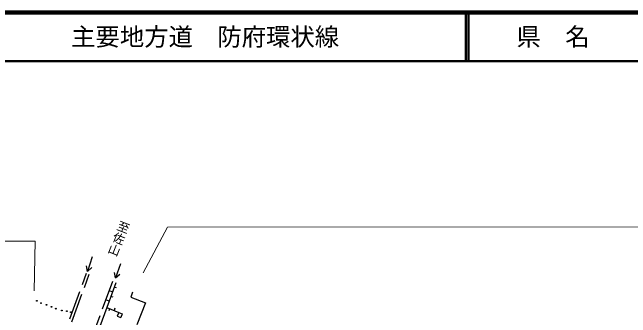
# Model space of a CAD drawing. Units: millimetres, scale not verified. Extents: x 40000 to 680000, y 20000 to 380000.
# Drawn here: x 204679 to 331550, y 317410 to 380000 of the extents above; entities that cross this region are included whole.
import ezdxf
from ezdxf.enums import TextEntityAlignment as Align

# ---------------------------------------------------------------- set-up
doc = ezdxf.new("R2010")
doc.units = ezdxf.units.MM
doc.header["$LTSCALE"] = 1000
doc.linetypes.add('DASHED', pattern=[7.5, 6, -1.5])
for name, color, linetype, lineweight in [('M-BGD', 7, 'Continuous', 25), ('M-BGD-EXST', 7, 'Continuous', 25), ('M-STR-HTXT', 7, 'Continuous', 13), ('M-TTL', 2, 'Continuous', 140), ('M-TTL-LINE', 7, 'Continuous', 50)]:
    doc.layers.add(name, color=color, linetype=linetype, lineweight=lineweight)
doc.layers.add('M-BMK-HTXT', color=7, linetype='Continuous')
doc.layers.add('M-TTL-TXT', color=7, linetype='Continuous')
doc.styles.add('@ＭＳ ゴシック', font='')
doc.styles.add('ＭＳ ゴシック', font='')
doc.styles.get('@ＭＳ ゴシック').set_extended_font_data('@MS Gothic')
doc.styles.get('ＭＳ ゴシック').set_extended_font_data('MS Gothic')

msp = doc.modelspace()

# ---------------------------------------------------------------- linework, layer by layer
at = {"layer": 'M-BGD', "linetype": 'DASHED'}
for p, q in [((216484, 317159), (219891, 326518)), ((216891, 316566), (220449, 326338)), ((225235, 324790), (220989, 313498)), ((224091, 319474), (221752, 313255))]:
    msp.add_line(p, q, dxfattribs=at)
at = {"layer": 'M-BGD'}
for p, q in [((225913, 324570), (224564, 320797)), ((226056, 323485), (225585, 323653)), ((225239, 322683), (224768, 322852)), ((229358, 322614), (228963, 321616)), ((225382, 321598), (224911, 321766)), ((228963, 321616), (231989, 320420)), ((224564, 320797), (224091, 319474)), ((224564, 320797), (224093, 320965)), ((231989, 320420), (230223, 315949)), ((224091, 319474), (226494, 318471)), ((224645, 319243), (224452, 318782)), ((225739, 319328), (225546, 318867)), ((226494, 318471), (226186, 317733)), ((226494, 318471), (227232, 318163)), ((226186, 317733), (226924, 317425)), ((227232, 318163), (226924, 317425))]:
    msp.add_line(p, q, dxfattribs=at)
for centre in [(209705, 320874), (210553, 320362), (211702, 320044), (212691, 319602), (213592, 319249), (214847, 318878), (215854, 318719), (216684, 318524)]:
    msp.add_circle(centre, 80, dxfattribs=at)
at = {"layer": 'M-BGD-EXST'}
for p, q in [((221063, 329891), (220125, 326877)), ((220125, 326877), (219871, 328004)), ((220125, 326877), (220973, 327660)), ((226892, 328409), (225855, 325544)), ((225855, 325544), (225652, 326681)), ((225855, 325544), (226738, 326287))]:
    msp.add_line(p, q, dxfattribs=at)
at = {"layer": 'M-STR-HTXT'}
for p, q in [((231500, 326618), (236490, 335934)), ((236490, 335934), (560583, 336141)), ((79655, 332801), (209378, 333076)), ((209378, 333076), (209122, 322930))]:
    msp.add_line(p, q, dxfattribs=at)
at = {"layer": 'M-TTL'}
msp.add_line((680000, 380000), (40000, 380000), dxfattribs=at)
at = {"layer": 'M-TTL-LINE'}
for p, q in [((297750, 380000), (297750, 370000)), ((298250, 380000), (298250, 370000)), ((40000, 370000), (680000, 370000))]:
    msp.add_line(p, q, dxfattribs=at)

# ---------------------------------------------------------------- texts
at = {"layer": 'M-BMK-HTXT', "style": '@ＭＳ ゴシック'}
msp.add_text('至佐山', height=1833, rotation=248.369, dxfattribs=at).set_placement((225152, 334187), align=Align.BOTTOM_CENTER)
at = {"layer": 'M-TTL-TXT', "style": 'ＭＳ ゴシック'}
msp.add_text('主要地方道\u3000防府環状線', height=3666, dxfattribs=at).set_placement((216734, 375000), align=Align.MIDDLE_LEFT)
msp.add_text('県\u3000名', height=3666, dxfattribs=at).set_placement((315625, 375000), align=Align.MIDDLE_CENTER)

doc.saveas('drawing.dxf')
